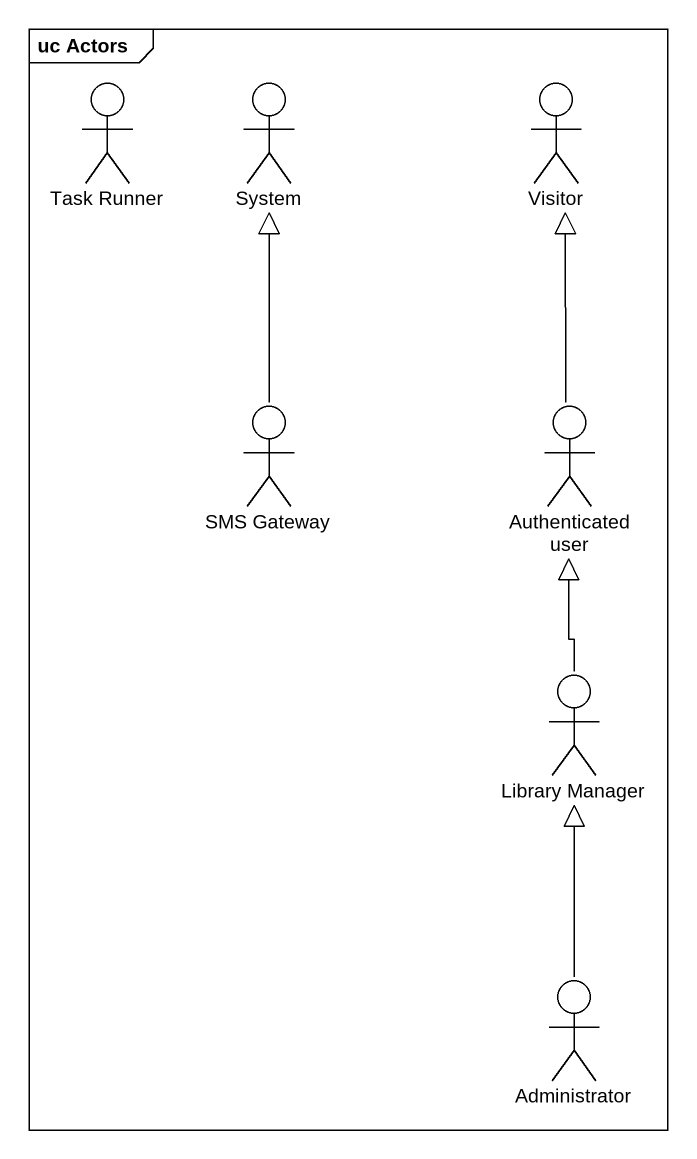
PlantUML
@startuml
mainframe uc Actors
actor "Task Runner" as Task_Runner
actor System
actor Visitor
actor "SMS Gateway" as SMS_Gateway
actor "Authenticated user" as Authenticated_user
actor "Library Manager" as Library_Manager
actor Administrator
SMS_Gateway -up-|> System
Authenticated_user -up-|> Visitor
Library_Manager -up-|> Authenticated_user
Administrator -up-|> Library_Manager
@enduml
